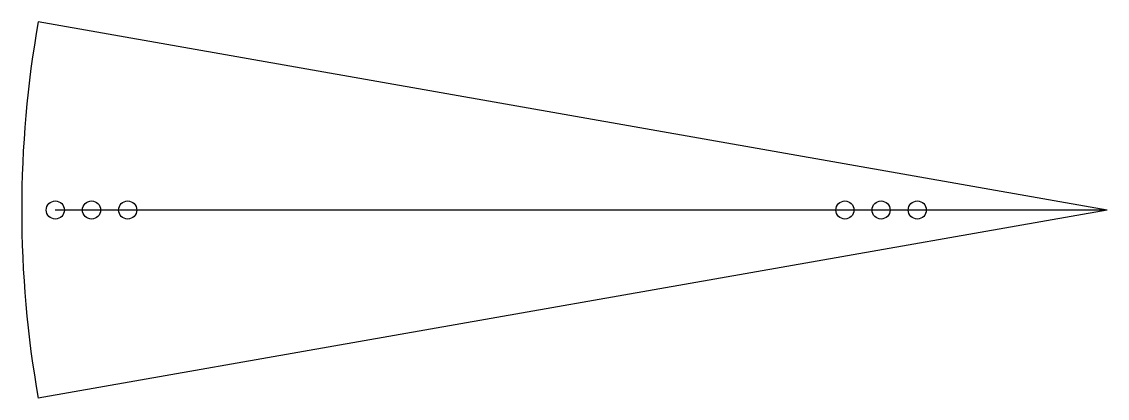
# Model space of a CAD drawing. Header units: millimetres. Extents: x -300 to 0, y -52 to 52.
import ezdxf

# ---------------------------------------------------------------- set-up
doc = ezdxf.new("R2010")
doc.units = ezdxf.units.MM
doc.layers.get('0').update_dxf_attribs({"linetype": 'CONTINUOUS'})

msp = doc.modelspace()

# ---------------------------------------------------------------- linework, layer by layer
for q in [(-295.44, 52.09), (-295.44, -52.09), (-290.71, 0)]:
    msp.add_line((0, 0), q)
for centre in [(-290.71, 0), (-280.71, 0), (-270.71, 0), (-72.51, 0), (-62.51, 0), (-52.51, 0)]:
    msp.add_circle(centre, 2.5)
msp.add_arc((0, 0), 300, 170, 190)

doc.saveas('drawing.dxf')
